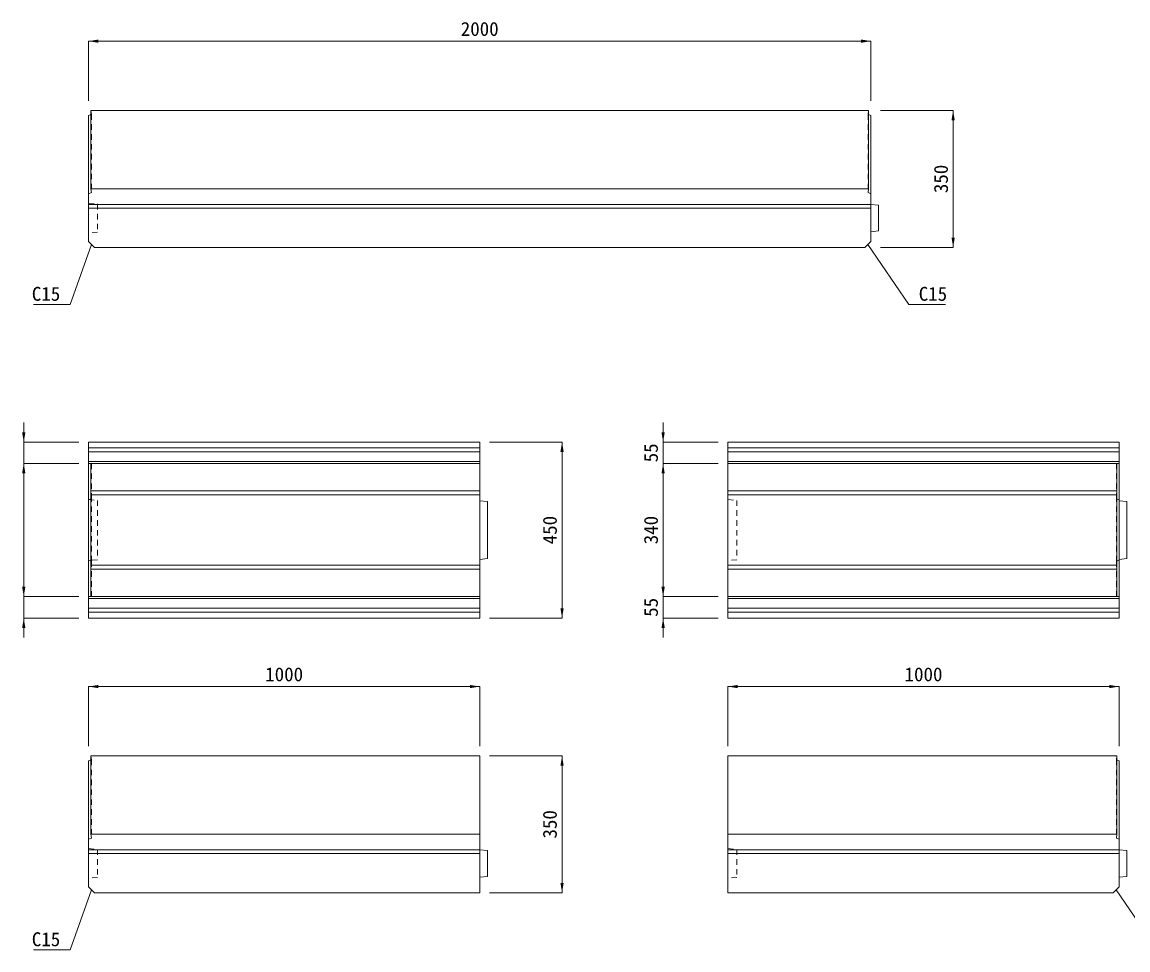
# Model space of a CAD drawing. Units: millimetres at full size, sheet at 1:25. Extents: x 19044 to 37689, y -9270 to 9420.
# Drawn here: x 20778 to 23606, y -4929 to -2557 of the extents above; entities that cross this region are included whole.
import ezdxf
from ezdxf.enums import TextEntityAlignment as Align

# ---------------------------------------------------------------- set-up
doc = ezdxf.new("R2010")
doc.units = ezdxf.units.MM
doc.header["$LTSCALE"] = 25
doc.linetypes.add('USER2', pattern=[1.0125, 0.5625, -0.45])
for name, color, linetype, lineweight in [('寸法線', 7, 'Continuous', 9), ('引出線', 4, 'Continuous', 13), ('本体', 2, 'Continuous', 5), ('目地', 120, 'Continuous', 5)]:
    doc.layers.add(name, color=color, linetype=linetype, lineweight=lineweight)
doc.styles.add('ＭＳ ゴシック', font='')
doc.styles.get('ＭＳ ゴシック').set_extended_font_data('MS Gothic')

# ---------------------------------------------------------------- blocks, each defined once
blk = doc.blocks.new('filled_arrow')
at = {"color": 0, "linetype": 'Continuous', "lineweight": -2}
blk.add_solid([(7.5, 1.25), (0, 0), (7.5, -1.25)], dxfattribs=at)

msp = doc.modelspace()

# ---------------------------------------------------------------- linework, layer by layer
at = {"layer": '寸法線', "lineweight": 13}
for p, q in [((20948.38, -2605.34), (22948.38, -2605.34)), ((20948.38, -2757.56), (20948.38, -2605.34)), ((22948.38, -2757.56), (22948.38, -2605.34)), ((22973.38, -2782.56), (23158.96, -2782.56)), ((23158.96, -2782.56), (23158.96, -3132.56)), ((22973.38, -3132.56), (23158.96, -3132.56)), ((20782.5, -3735.34), (20782.5, -3580.34)), ((22417.38, -3735.34), (22417.38, -3580.34)), ((20923.38, -3630.34), (20782.5, -3630.34)), ((21973.38, -3630.34), (22158.96, -3630.34)), ((22158.96, -3630.34), (22158.96, -4080.34)), ((22558.26, -3630.34), (22417.38, -3630.34)), ((20782.5, -4025.34), (20782.5, -3685.34)), ((20923.38, -3685.34), (20782.5, -3685.34)), ((20923.38, -3685.34), (20782.5, -3685.34)), ((22417.38, -4025.34), (22417.38, -3685.34)), ((22558.26, -3685.34), (22417.38, -3685.34)), ((22558.26, -3685.34), (22417.38, -3685.34)), ((20782.5, -4130.34), (20782.5, -3975.34)), ((22417.38, -4130.34), (22417.38, -3975.34)), ((20923.38, -4025.34), (20782.5, -4025.34)), ((20923.38, -4025.34), (20782.5, -4025.34)), ((22558.26, -4025.34), (22417.38, -4025.34)), ((22558.26, -4025.34), (22417.38, -4025.34)), ((20923.38, -4080.34), (20782.5, -4080.34)), ((21973.38, -4080.34), (22158.96, -4080.34)), ((22558.26, -4080.34), (22417.38, -4080.34)), ((20948.38, -4255.34), (21948.38, -4255.34)), ((20948.38, -4407.56), (20948.38, -4255.34)), ((21948.38, -4407.56), (21948.38, -4255.34)), ((22583.26, -4255.34), (23583.26, -4255.34)), ((22583.26, -4407.56), (22583.26, -4255.34)), ((23583.26, -4407.56), (23583.26, -4255.34)), ((21973.38, -4432.56), (22158.96, -4432.56)), ((22158.96, -4432.56), (22158.96, -4782.56)), ((21973.38, -4782.56), (22158.96, -4782.56))]:
    msp.add_line(p, q, dxfattribs=at)
at = {"layer": '引出線'}
for points in [[(20955.88, -3125.06), (20900.81, -3278.55), (20807.47, -3278.55)], [(22940.88, -3125.06), (23045.95, -3278.55), (23139.28, -3278.55)], [(20955.88, -4775.06), (20900.81, -4928.55), (20807.47, -4928.55)], [(23575.76, -4775.06), (23680.83, -4928.55), (23774.17, -4928.55)]]:
    msp.add_lwpolyline(points, dxfattribs=at)
at = {"layer": '本体', "lineweight": 15}
for p, q in [((20954.38, -2792.99), (20948.38, -2795.56)), ((20948.38, -3117.56), (20948.38, -2795.56)), ((20954.38, -2782.56), (22942.38, -2782.56)), ((22942.38, -2792.99), (22948.38, -2795.56)), ((22948.38, -3117.56), (22948.38, -2795.56)), ((20954.38, -2982.56), (22942.38, -2982.56)), ((20948.38, -3032.56), (22948.38, -3032.56)), ((20948.38, -3117.56), (20963.38, -3132.56)), ((20963.38, -3132.56), (22933.38, -3132.56)), ((22948.38, -3117.56), (22933.38, -3132.56)), ((20948.38, -3630.34), (21948.38, -3630.34)), ((20948.38, -4080.34), (20948.38, -3630.34)), ((21948.38, -4080.34), (21948.38, -3630.34)), ((22583.26, -3630.34), (23583.26, -3630.34)), ((22583.26, -4080.34), (22583.26, -3630.34)), ((23583.26, -4080.34), (23583.26, -3630.34)), ((20948.38, -4080.34), (21948.38, -4080.34)), ((22583.26, -4080.34), (23583.26, -4080.34)), ((20954.38, -4432.56), (21948.38, -4432.56)), ((21948.38, -4432.56), (21948.38, -4782.56)), ((22583.26, -4782.56), (22583.26, -4432.56)), ((22583.26, -4432.56), (23577.26, -4432.56)), ((20954.38, -4442.99), (20948.38, -4445.56)), ((20948.38, -4767.56), (20948.38, -4445.56)), ((23583.26, -4767.56), (23583.26, -4445.56)), ((20954.38, -4632.56), (21948.38, -4632.56)), ((22583.26, -4632.56), (23577.26, -4632.56)), ((20948.38, -4682.56), (21948.38, -4682.56)), ((22583.26, -4682.56), (23583.26, -4682.56)), ((20948.38, -4767.56), (20963.38, -4782.56)), ((23583.26, -4767.56), (23568.26, -4782.56)), ((20963.38, -4782.56), (21948.38, -4782.56)), ((22583.26, -4782.56), (23568.26, -4782.56))]:
    msp.add_line(p, q, dxfattribs=at)
at = {"layer": '本体', "lineweight": 9}
for p, q in [((20954.38, -2782.56), (20954.38, -2982.56)), ((22942.38, -2782.56), (22942.38, -2982.56)), ((20955.38, -2992.56), (20948.38, -2995.56)), ((20954.38, -2982.56), (20955.38, -2992.56)), ((22942.38, -2982.56), (22941.38, -2992.56)), ((22941.38, -2992.56), (22948.38, -2995.56)), ((20948.38, -3645.34), (21948.38, -3645.34)), ((22583.26, -3645.34), (23583.26, -3645.34)), ((20948.38, -3655.34), (21948.38, -3655.34)), ((22583.26, -3655.34), (23583.26, -3655.34)), ((20954.38, -3765.34), (20954.38, -3685.34)), ((23577.26, -3765.34), (23577.26, -3685.34)), ((20954.38, -3775.77), (20948.38, -3778.34)), ((20954.38, -3945.34), (20954.38, -3765.34)), ((23577.26, -3945.34), (23577.26, -3765.34)), ((23577.26, -3775.77), (23583.26, -3778.34)), ((20954.38, -3934.91), (20948.38, -3932.34)), ((20954.38, -4025.34), (20954.38, -3945.34)), ((23577.26, -3934.91), (23583.26, -3932.34)), ((23577.26, -4025.34), (23577.26, -3945.34)), ((20948.38, -4055.34), (21948.38, -4055.34)), ((20948.38, -4065.34), (21948.38, -4065.34)), ((22583.26, -4055.34), (23583.26, -4055.34)), ((22583.26, -4065.34), (23583.26, -4065.34)), ((20954.38, -4432.56), (20954.38, -4632.56)), ((23577.26, -4432.56), (23577.26, -4632.56)), ((20954.38, -4632.56), (20955.38, -4642.56)), ((23577.26, -4632.56), (23576.26, -4642.56)), ((20955.38, -4642.56), (20948.38, -4645.56)), ((23576.26, -4642.56), (23583.26, -4645.56))]:
    msp.add_line(p, q, dxfattribs=at)
at = {"layer": '本体', "lineweight": 13}
for p, q in [((20948.38, -3022.56), (22948.38, -3022.56)), ((20948.38, -3685.34), (21948.38, -3685.34)), ((22583.26, -3685.34), (23583.26, -3685.34)), ((20954.38, -3765.34), (21948.38, -3765.34)), ((22583.26, -3765.34), (23577.26, -3765.34)), ((20954.38, -3945.34), (21948.38, -3945.34)), ((22583.26, -3945.34), (23577.26, -3945.34)), ((20948.38, -4025.34), (21948.38, -4025.34)), ((22583.26, -4025.34), (23583.26, -4025.34)), ((23577.26, -4442.99), (23583.26, -4445.56)), ((20948.38, -4672.56), (21948.38, -4672.56)), ((22583.26, -4672.56), (23583.26, -4672.56))]:
    msp.add_line(p, q, dxfattribs=at)
at = {"layer": '本体'}
for p, q in [((20948.38, -3680.34), (21948.38, -3680.34)), ((22583.26, -3680.34), (23583.26, -3680.34)), ((20954.38, -3755.34), (21948.38, -3755.34)), ((22583.26, -3755.34), (23577.26, -3755.34)), ((20954.38, -3955.34), (21948.38, -3955.34)), ((22583.26, -3955.34), (23577.26, -3955.34)), ((20948.38, -4030.34), (21948.38, -4030.34)), ((22583.26, -4030.34), (23583.26, -4030.34))]:
    msp.add_line(p, q, dxfattribs=at)
at = {"layer": '目地', "linetype": 'USER2'}
for p, q in [((20954.38, -2782.56), (20955.38, -2792.56)), ((20955.38, -2792.56), (20954.38, -2792.99)), ((20955.38, -2792.56), (20955.38, -2992.56)), ((22942.38, -2782.56), (22941.38, -2792.56)), ((22941.38, -2792.56), (22941.38, -2992.56)), ((22941.38, -2792.56), (22942.38, -2792.99)), ((20955.38, -3775.34), (20955.38, -3685.34)), ((23576.26, -3775.34), (23576.26, -3685.34)), ((20954.38, -3765.34), (20955.38, -3775.34)), ((20955.38, -3775.34), (20954.38, -3775.77)), ((20955.38, -3935.34), (20955.38, -3775.34)), ((23577.26, -3765.34), (23576.26, -3775.34)), ((23576.26, -3935.34), (23576.26, -3775.34)), ((23576.26, -3775.34), (23577.26, -3775.77)), ((20955.38, -3935.34), (20954.38, -3934.91)), ((20954.38, -3945.34), (20955.38, -3935.34)), ((20955.38, -4025.34), (20955.38, -3935.34)), ((23576.26, -3935.34), (23577.26, -3934.91)), ((23576.26, -4025.34), (23576.26, -3935.34)), ((23577.26, -3945.34), (23576.26, -3935.34)), ((20954.38, -4432.56), (20955.38, -4442.56)), ((23577.26, -4432.56), (23576.26, -4442.56)), ((20955.38, -4442.56), (20954.38, -4442.99)), ((20955.38, -4442.56), (20955.38, -4642.56)), ((23576.26, -4442.56), (23577.26, -4442.99)), ((23576.26, -4442.56), (23576.26, -4642.56))]:
    msp.add_line(p, q, dxfattribs=at)
at = {"layer": '目地', "linetype": 'USER2', "lineweight": 13}
for p, q in [((20948.38, -3019.56), (20971.38, -3021.56)), ((20971.38, -3021.56), (20971.38, -3093.56)), ((20971.38, -3093.56), (20948.38, -3095.56)), ((20948.38, -3777.34), (20971.38, -3779.34)), ((20971.38, -3779.34), (20971.38, -3931.34)), ((22583.26, -3777.34), (22606.26, -3779.34)), ((22606.26, -3779.34), (22606.26, -3931.34)), ((20971.38, -3931.34), (20948.38, -3933.34)), ((22606.26, -3931.34), (22583.26, -3933.34)), ((20948.38, -4669.56), (20971.38, -4671.56)), ((20971.38, -4671.56), (20971.38, -4743.56)), ((22583.26, -4669.56), (22606.26, -4671.56)), ((22606.26, -4671.56), (22606.26, -4743.56)), ((20971.38, -4743.56), (20948.38, -4745.56)), ((22606.26, -4743.56), (22583.26, -4745.56))]:
    msp.add_line(p, q, dxfattribs=at)
at = {"layer": '目地', "lineweight": 13}
for p, q in [((22948.38, -3022.56), (22968.38, -3024.56)), ((22968.38, -3024.56), (22968.38, -3090.56)), ((22968.38, -3090.56), (22948.38, -3092.56)), ((21948.38, -3780.34), (21968.38, -3782.34)), ((21968.38, -3782.34), (21968.38, -3928.34)), ((23583.26, -3780.34), (23603.26, -3782.34)), ((23603.26, -3782.34), (23603.26, -3928.34)), ((21968.38, -3928.34), (21948.38, -3930.34)), ((23603.26, -3928.34), (23583.26, -3930.34)), ((21948.38, -4672.56), (21968.38, -4674.56)), ((21968.38, -4674.56), (21968.38, -4740.56)), ((23583.26, -4672.56), (23603.26, -4674.56)), ((23603.26, -4674.56), (23603.26, -4740.56)), ((21968.38, -4740.56), (21948.38, -4742.56)), ((23603.26, -4740.56), (23583.26, -4742.56))]:
    msp.add_line(p, q, dxfattribs=at)

# ---------------------------------------------------------------- block references
at = {"layer": '寸法線', "lineweight": 13, "xscale": 3.33, "yscale": 3.33}
for p in [(20948.38, -2605.34), (20948.38, -4255.34), (22583.26, -4255.34)]:
    msp.add_blockref('filled_arrow', p, dxfattribs=at)
for p, rotation in [((22948.38, -2605.34), 180), ((23158.96, -2782.56), 270), ((23158.96, -3132.56), 90), ((20782.5, -3630.34), 90), ((22417.38, -3630.34), 90), ((22158.96, -3630.34), 270), ((20782.5, -3685.34), 270), ((20782.5, -3685.34), 270), ((22417.38, -3685.34), 270), ((22417.38, -3685.34), 270), ((20782.5, -4025.34), 90), ((20782.5, -4025.34), 90), ((22417.38, -4025.34), 90), ((22417.38, -4025.34), 90), ((22158.96, -4080.34), 90), ((20782.5, -4080.34), 270), ((22417.38, -4080.34), 270), ((21948.38, -4255.34), 180), ((23583.26, -4255.34), 180), ((22158.96, -4432.56), 270), ((22158.96, -4782.56), 90)]:
    msp.add_blockref('filled_arrow', p, dxfattribs=dict(at, rotation=rotation))
at = {"layer": '引出線', "xscale": 0.133, "yscale": 0.133}
for p, rotation in [((20955.88, -3125.06), 250.3), ((22940.88, -3125.06), 304.4), ((20955.88, -4775.06), 250.3), ((23575.76, -4775.06), 304.4)]:
    msp.add_blockref('filled_arrow', p, dxfattribs=dict(at, rotation=rotation))

# ---------------------------------------------------------------- texts
at = {"layer": '寸法線', "style": 'ＭＳ ゴシック'}
for s, p in [('2000', (21948.38, -2574.09)), ('1000', (21448.38, -4224.09)), ('1000', (23083.26, -4224.09))]:
    msp.add_text(s, height=35.6, dxfattribs=at).set_placement(p, align=Align.MIDDLE_CENTER)
for s, p in [('350', (23127.71, -2957.56)), ('55', (22386.13, -3657.84)), ('450', (22127.71, -3855.34)), ('340', (22386.13, -3855.34)), ('55', (22386.13, -4052.84)), ('350', (22127.71, -4607.56))]:
    msp.add_text(s, height=35.6, rotation=90, dxfattribs=at).set_placement(p, align=Align.MIDDLE_CENTER)
at = {"layer": '引出線', "style": 'ＭＳ ゴシック'}
for p in [(20875.81, -3233.55), (20875.81, -4883.55)]:
    msp.add_text('C15', height=35.6, dxfattribs=at).set_placement(p, align=Align.TOP_RIGHT)
msp.add_text('C15', height=35.6, dxfattribs=at).set_placement((23070.95, -3233.55), align=Align.TOP_LEFT)

doc.saveas('drawing.dxf')
